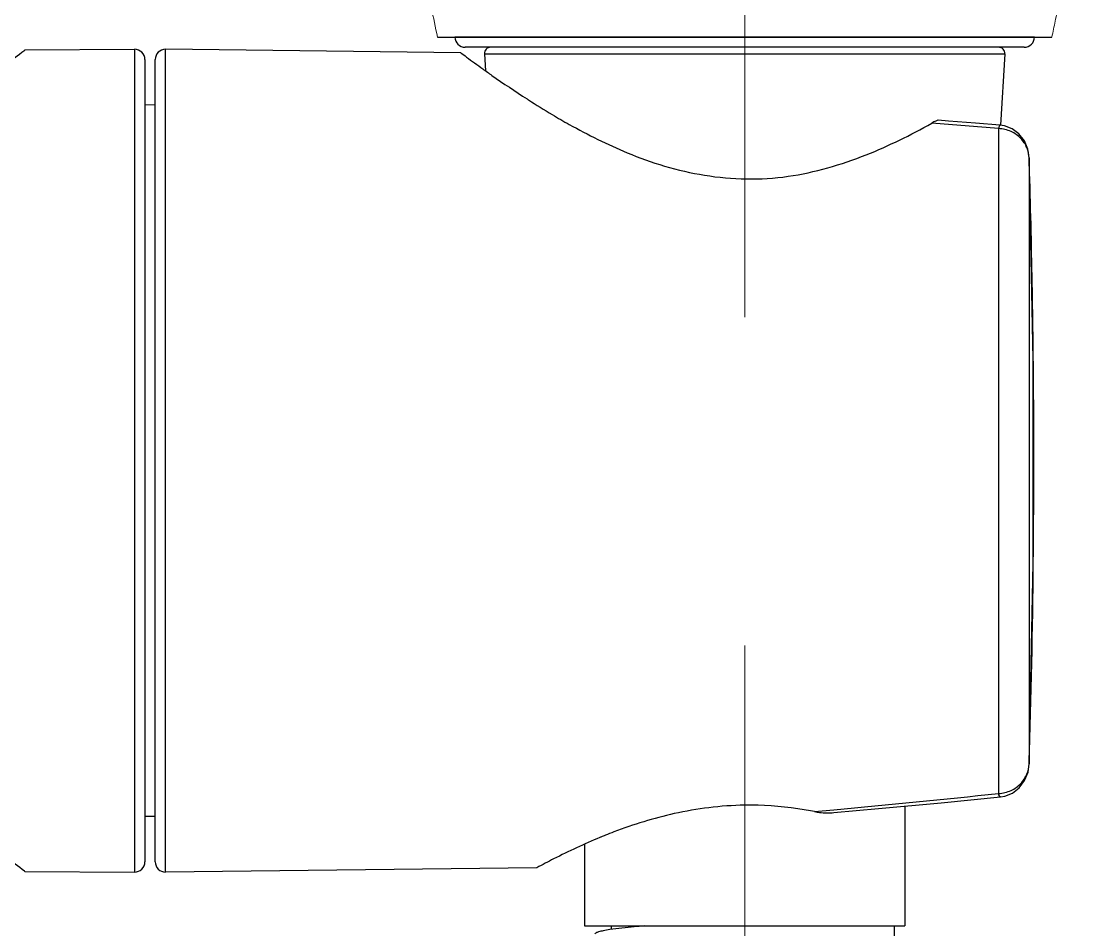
# Model space of a CAD drawing. Extents: x 8047 to 11207, y 0 to 2315.
# Drawn here: x 9208.3 to 9259.9, y 711.7 to 755.6 of the extents above; entities that cross this region are included whole.
import ezdxf

# ---------------------------------------------------------------- set-up
doc = ezdxf.new("R2010")
doc.units = 0
doc.header["$LTSCALE"] = 10
doc.header["$MEASUREMENT"] = 0
doc.linetypes.add('CENTER2', pattern=[28.575000000000003, 19.05, -3.175, 3.175, -3.175])
doc.layers.get('0').update_dxf_attribs({"linetype": 'CONTINUOUS'})
doc.layers.add('Cneter', color=1, linetype='CENTER2', lineweight=13)
doc.layers.add('DEF_LAYER_ASSEM_MEMBER', color=7, linetype='CONTINUOUS')

# ---------------------------------------------------------------- blocks, each defined once
blk = doc.blocks.new('TYJKT')
at = {"ltscale": 0.5}
blk.add_line((5017.572724102448, 1023.679522913403), (5047.272343867748, 1023.679675716863), dxfattribs=at)
at = {"color": 7, "linetype": 'Continuous', "lineweight": 15}
for points, knots in [([(5017.572724102448, 1023.679522913403), (5017.359558513666, 1024.623769541868), (5017.194070787426, 1025.554830015044), (5016.90718573585, 1027.394317254976), (5016.787961977253, 1028.303039966423), (5016.576673207932, 1030.104918881606), (5016.485678792566, 1030.9980296869), (5016.324416714863, 1032.774282023692), (5016.254366895248, 1033.657305324236), (5016.070121539614, 1036.295788715567), (5015.981221193568, 1038.041217780331), (5015.855643051761, 1041.516441834316), (5015.818975211212, 1043.246019955651), (5015.772392194922, 1048.419755402637), (5015.828333387433, 1051.849863460764), (5016.061753109808, 1058.686724559278), (5016.230829680168, 1062.092997753703), (5016.616284303531, 1068.885401546963), (5016.834284601049, 1072.270407919668), (5017.319410646112, 1079.022924207994), (5017.588566850774, 1082.390251553555), (5018.026224442303, 1087.435100153601), (5018.177089576206, 1089.116095871235), (5018.489141463168, 1092.477935131737), (5018.652017704627, 1094.158340574086), (5018.975886683318, 1097.519957823277), (5019.135524682919, 1099.203089761463), (5019.433513833252, 1102.559823794281), (5019.572118845256, 1104.23531592915), (5019.694117769718, 1105.914404374381)], [0, 0, 0, 0, 0.03125000000000026, 0.03125000000000026, 0.06250000000000051, 0.06250000000000051, 0.09375000000000078, 0.09375000000000078, 0.125000000000001, 0.125000000000001, 0.1875000000000015, 0.1875000000000015, 0.2500000000000019, 0.2500000000000019, 0.3750000000000019, 0.3750000000000019, 0.500000000000002, 0.500000000000002, 0.6250000000000016, 0.6250000000000016, 0.7500000000000011, 0.7500000000000011, 0.8125000000000009, 0.8125000000000009, 0.8750000000000007, 0.8750000000000007, 0.9375000000000003, 0.9375000000000003, 1, 1, 1, 1]), ([(5047.272344383337, 1023.67967804241), (5047.300760540596, 1023.807847898663), (5047.35823030029, 1024.067062780241), (5047.439221095404, 1024.460369632514), (5047.517837549397, 1024.862325770389), (5047.593743832692, 1025.272941553752), (5047.667222162708, 1025.692195439847), (5047.785003138862, 1026.400576975438), (5047.939730724116, 1027.431292385054), (5048.176924572175, 1029.251466365944), (5048.438534600757, 1031.726527083569), (5048.685745718329, 1034.848533649792), (5048.8801626205, 1038.310481550837), (5049.007292199492, 1042.049472354445), (5049.062564717516, 1046.170631769472), (5049.033619111043, 1050.678170083285), (5048.902182537244, 1055.600397748203), (5048.665023029142, 1061.0876179502), (5048.34486361865, 1066.975851349097), (5047.932705233456, 1073.449369302758), (5047.524006568972, 1079.024822860282), (5047.123039603593, 1083.954619214895), (5046.781704748572, 1087.867557387804), (5046.388558052853, 1092.117953332652), (5046.024839663967, 1095.882131127856), (5045.738312295714, 1098.933878806191), (5045.546113311523, 1101.054795858974), (5045.396156394484, 1102.785172391162), (5045.264648297866, 1104.388826890885), (5045.187771641994, 1105.420350521842), (5045.150951384024, 1105.914401228966)], [0, 0, 0, 0, 0.004457714257277123, 0.009015426146895959, 0.01367490120748589, 0.01843774102286938, 0.02330539184532548, 0.02827915259673732, 0.04314289256729112, 0.05935385497386671, 0.09225569983035675, 0.1307879112204152, 0.170819432005814, 0.2166675651946116, 0.2658055951578038, 0.3202437648081787, 0.3806468012689897, 0.4453343771513465, 0.5209480895883614, 0.5968166707495765, 0.6839360335112906, 0.7271650157381869, 0.7794212607681803, 0.8288429282498713, 0.8844504364470689, 0.9185730632173941, 0.9413734238524102, 0.9624613480227356, 0.982020772964168, 1, 1, 1, 1])]:
    blk.add_open_spline(points, degree=3, knots=knots, dxfattribs=at)

msp = doc.modelspace()

# ---------------------------------------------------------------- linework, layer by layer
at = {"layer": 'Cneter', "lineweight": 5, "ltscale": 0.5}
msp.add_line((9243.267688233862, 344.4308656690952), (9243.26768823386, 821.803184180372), dxfattribs=at)
at = {"layer": 'DEF_LAYER_ASSEM_MEMBER', "color": 9, "linetype": 'Continuous'}
for p, q in [((9257.28279670656, 754.8466985642223), (9229.252579761061, 754.8466985642223)), ((9230.687157186461, 754.0439710481222), (9255.84821928116, 754.0439710481222)), ((9255.542453876162, 750.4268015268223), (9255.542453876162, 718.2648247174222)), ((9257.023897544961, 749.0121398676223), (9257.02365006306, 749.0121626017223)), ((9257.02365528986, 749.0127186182223), (9257.02365772166, 719.6918534324222)), ((9257.02389743146, 719.6919397198222), (9257.02365770256, 719.6918490353222)), ((9246.651169784662, 717.3904537420223), (9247.57316538796, 717.4751025327222))]:
    msp.add_line(p, q, dxfattribs=at)
at = {"layer": 'DEF_LAYER_ASSEM_MEMBER', "color": 7, "linetype": 'Continuous'}
for p, q in [((9208.32098425566, 754.1179971610222), (9208.46259243036, 754.2269448661222)), ((9208.46259243036, 754.2269448661222), (9208.46768823386, 754.2308782026222)), ((9208.46768459166, 754.2308781810223), (9213.76768823386, 754.2622856100222)), ((9213.76768823386, 754.2622856100222), (9213.76768823386, 714.4622856100221)), ((9229.543828711361, 754.0935369046223), (9215.26768823386, 754.2622856100222)), ((9215.26768823386, 714.4622856100221), (9215.26768823386, 754.2622856100222)), ((9256.783039621761, 754.3622856100222), (9229.75233684586, 754.3622856100222)), ((9230.687157186461, 754.0439710481222), (9230.737399605361, 753.2225147599223)), ((9255.84821928116, 754.0439710481222), (9255.63726766206, 750.5949425635223)), ((9214.26768823386, 753.7622856100222), (9214.26768823386, 714.9622856100221)), ((9214.76768823386, 714.9622856100221), (9214.76768823386, 753.7622856100222)), ((9214.76768823386, 751.5668251267222), (9214.26768823386, 751.5727352922222)), ((9232.74361381316, 751.8593470013222), (9232.80145668456, 751.8221031132222)), ((9232.80145668456, 751.8221031132222), (9232.812137909561, 751.8152395978223)), ((9251.01768823386, 717.6519797844222), (9251.01768823386, 711.8622856100222)), ((9214.76768823386, 717.1577460933222), (9214.26768823386, 717.1518359278223)), ((9235.51768823386, 715.8084491209222), (9235.51768823386, 711.8622856100222)), ((9208.440290096361, 714.5148080067223), (9208.341569578959, 714.5907613237222)), ((9208.46719844376, 714.4936959199223), (9213.76768823386, 714.4622856100221)), ((9233.22099786116, 714.6744996718222), (9215.26768823386, 714.4622856100221)), ((9235.51768823386, 711.8622856100222), (9251.01768823386, 711.8622856100222)), ((9236.81768823386, 711.8622856100222), (9236.81768823386, 711.6831380084222)), ((9250.51768823386, 710.9622856100221), (9250.51768823386, 711.8622856100222))]:
    msp.add_line(p, q, dxfattribs=at)
for points in [[(9255.61002217126, 750.5966558236222), (9254.433809286162, 750.6895580732222), (9253.12828923416, 750.7910106184222), (9252.62871535096, 750.8293784497222)], [(9256.20037035046, 750.4154235666223), (9255.82964765676, 750.5611068888222), (9255.61004392116, 750.5966076388223)], [(9257.02389670766, 749.0121394101221), (9256.96112489096, 749.4233311713223), (9256.791457508662, 749.8269550907222), (9256.53103935326, 750.1658104608222), (9256.20036991376, 750.4154236829222)], [(9257.02389828486, 719.6919383696223), (9257.22331433516, 729.4105487335222), (9257.223730940259, 739.2581050672221), (9257.023897564559, 749.0121396211222)], [(9255.63129244716, 718.0986356593222), (9255.838770697359, 718.1359036461222), (9256.21174554526, 718.2884274747222), (9256.54302431806, 718.5460830998222), (9256.801788739162, 718.8931492947222), (9256.96735821046, 719.3030158156222), (9257.02389742406, 719.6919398512222)], [(9247.58593913836, 717.3385277480222), (9249.734442386962, 717.5315402458222), (9252.774841146762, 717.8168980553222), (9255.63121821256, 718.0985816259223)]]:
    msp.add_lwpolyline(points, dxfattribs=at)
for centre, radius, start, end in [((9229.75233674606, 754.8622856100222), 0.5, 181.7864333037004, 270.0000114385033), ((9256.78303972166, 754.8622856100222), 0.5, 269.9999885614967, 358.2135666962996), ((9213.76768823386, 753.7622856100222), 0.5, 0, 90), ((9215.26768823386, 753.7622856100222), 0.5, 90, 180), ((9230.98659762596, 754.0622856100222), 0.3, 89.99999999989578, 183.5000000587991), ((9255.548778841661, 754.0622856100222), 0.3, 356.4999999412004, 90), ((9254.496894674161, 785.5516691088222), 40.1045552537, 237.2683164161024, 239.2011498036953), ((9245.87987115216, 692.8990282680222), 25.1466243139, 110.8171967338259, 111.8152070596958), ((9246.51002302076, 691.3286143733222), 26.8387638177, 112.318594336372, 112.4322723752728), ((9246.322539873861, 691.7869181398222), 26.3435952615, 111.8101873183775, 112.319911602666), ((9213.76768823386, 714.9622856100221), 0.5, 270, 0), ((9215.26768823386, 714.9622856100221), 0.5, 180, 270)]:
    msp.add_arc(centre, radius, start, end, dxfattribs=at)
at = {"layer": 'DEF_LAYER_ASSEM_MEMBER', "color": 9, "linetype": 'Continuous'}
for centre, radius, start, end in [((9178.03549828666, -179.1493327353778), 932.8017568350999, 85.2337704405604, 85.43294212740969), ((8779.50533813316, 734.3518947766222), 477.743323319, 0.3869473481987483, 1.758549388899393), ((8779.520020350661, 734.3522413947222), 477.7286390955001, 359.4118021914013, 0.3869176701007466), ((8779.51375354916, 734.3524688854221), 477.7349079022, 358.2414446283999, 359.4117826250999), ((9192.03192633346, 1318.560872031622), 603.6463629724, 275.2792264511795, 276.0393509887951)]:
    msp.add_arc(centre, radius, start, end, dxfattribs=at)
at = {"layer": 'DEF_LAYER_ASSEM_MEMBER', "color": 7, "linetype": 'Continuous'}
for points, start_tangent, end_tangent in [([(9178.06768823386, 754.0497203484224), (9179.21311957156, 753.1875830278224), (9182.25779552586, 751.0591934405222), (9184.30912562336, 749.7992067250221), (9185.44976905486, 749.1749010534223), (9186.665611325061, 748.5800618730223), (9189.32270751366, 747.5864556585223), (9192.236247460762, 747.0562467078222), (9193.73966272916, 747.0325336093222), (9195.230998713061, 747.1857183437222), (9198.06385404596, 747.9382843130222), (9200.61871155126, 749.0558031592224), (9202.876714317259, 750.3224254635223), (9206.43505036656, 752.7095030873222), (9208.32098425566, 754.1179971610223)], (0.7946248075210783, -0.6071008279290099), (0.7931206661799864, 0.6090645358894364)), ([(9229.543935833859, 754.0934504869224), (9229.81971139366, 753.8863524432222), (9230.60659800156, 753.3136296093222)], (0.7866942347028323, -0.6173428391787867), (0.8137035062347726, -0.5812801423936977)), ([(9230.60659800156, 753.3136296093222), (9231.04720856026, 753.0019729407221), (9232.74361381316, 751.8593470013222)], (0.8137035062637212, -0.5812801423531742), (0.8403677681281672, -0.542016618095131)), ([(9233.96233461356, 751.1030523701222), (9234.787090075559, 750.6274832370224), (9237.583505491959, 749.2562355655223)], (0.8593969202907593, -0.5113090390309547), (0.9220045664061383, -0.3871790019180135)), ([(9245.366936639559, 748.1172014602222), (9249.145305232862, 749.1580237019222), (9252.310597940661, 750.6906143125221)], (0.9893205822918572, 0.1457559105275012), (0.8711270458472671, 0.4910577053599847)), ([(9252.62871249326, 750.8293762012223), (9252.579666159661, 750.8209409265223), (9252.50655139616, 750.7923831955223), (9252.415153162361, 750.7476598579223), (9252.31059466286, 750.6906124156222)], (-0.9970956625074181, 0.07615930546488188), (-0.8702843029944957, -0.4925497253693123)), ([(9237.583505491959, 749.2562355655223), (9239.388309519061, 748.6145562702224), (9241.32716876686, 748.1730644074222), (9243.345598282362, 747.9900410126222), (9245.366936639559, 748.1172014602222)], (0.9220045664077534, -0.3871790019141672), (0.9893205822915226, 0.1457559105297711)), ([(9208.341569578959, 714.5907613237222), (9206.49836496916, 715.9691309399224), (9202.95741404106, 718.3524382011224), (9200.702595071962, 719.6255151365223), (9198.149516794962, 720.7561400167223), (9195.31474199846, 721.5240475910222), (9193.82094166286, 721.6900482362222), (9192.31273593526, 721.6800895599223), (9189.38635524066, 721.1598125005222), (9186.715605220961, 720.1656293767223), (9184.345150639561, 718.9456555687221), (9182.28216064426, 717.6811407641222), (9179.220066014059, 715.5420976344222), (9178.06768823386, 714.6748556616222)], (-0.7929583203835052, 0.6092758834342373), (-0.7946416312223263, -0.6070788070162889)), ([(9243.268610369261, 717.6973447826223), (9241.53004462126, 717.5779107753223), (9239.864863734161, 717.2901512726222), (9236.94307458436, 716.4040571232223)], (-0.9998933853650519, -0.01460198285220519), (-0.9347320915111867, -0.3553532286319103)), ([(9246.651169784662, 717.3904537420223), (9245.83489290926, 717.5288278258223), (9243.268610369261, 717.6973447826223)], (-0.981708626224439, 0.1903895301651979), (-0.9998933853649258, -0.01460198286084056)), ([(9246.651169784662, 717.3904537420223), (9246.885979874362, 717.3531223948222), (9247.585940393059, 717.3384960202222)], (0.9817094353458868, -0.1903853580317037), (0.9961047476394415, 0.08817784149186686)), ([(9236.268590285461, 716.1365223623222), (9234.031156446661, 715.1006868585223), (9233.22099785586, 714.6744997480223)], (-0.9243315268407238, -0.3815903936006464), (-0.8794250606311043, -0.4760373543473021)), ([(9208.46768823386, 714.4943110747223), (9208.46597416576, 714.4951811989223), (9208.440290096361, 714.5148080067224)], (-0.9006192646520488, 0.4346089508254555), (-0.792179162654724, 0.6102885991526144)), ([(9236.75102232616, 711.6788904515222), (9236.433371570962, 711.6247466376223), (9236.20347051436, 711.5705935439223), (9236.06428060426, 711.5164383530223), (9236.01772260336, 711.4622856493222)], (-0.9888981810828126, -0.148594708691477), (-0.001015665931367976, -0.999999484211225)), ([(9238.416491337659, 711.8622856100224), (9237.922767433061, 711.8164781108222), (9236.75102232616, 711.6788904515222)], (-0.9960962591371468, -0.08827367972947645), (-0.9888981810827965, -0.1485947086915848))]:
    msp.add_spline(points, degree=3, dxfattribs=dict(at, start_tangent=start_tangent, end_tangent=end_tangent))
at = {"layer": 'DEF_LAYER_ASSEM_MEMBER', "color": 9, "linetype": 'Continuous'}
for points, start_tangent, end_tangent in [([(9257.023657574959, 749.0121568850223), (9256.91220859436, 749.5044105712221), (9256.620683258661, 749.9455789534223), (9256.151948969262, 750.2809029293222), (9255.54245298806, 750.4267901030222)], (-0.0395696480082452, 0.9992168147887143), (-0.9994113565027984, 0.03430656632827892)), ([(9255.61002162686, 750.5966095011223), (9255.593472452962, 750.5845759825222), (9255.576215467361, 750.5487904847222), (9255.55901682346, 750.4944667125224), (9255.542453876162, 750.4268015268223)], (-0.9966299640077418, 0.08202874399823167), (-0.2162958300045609, -0.9763278721426722)), ([(9255.54245290456, 718.2648341934223), (9256.148450895162, 718.4138201932224), (9256.61634751856, 718.7500772683222), (9256.91061625406, 719.1944088986222), (9257.023657597361, 719.6918535105223)], (0.9991241467865377, 0.04184422669942651), (0.0395247986878295, 0.9992185898434269)), ([(9255.631213587661, 718.0986273602222), (9255.60933608896, 718.1097643744223), (9255.58663283516, 718.1446157932222), (9255.54245357786, 718.2648257381222)], (-0.9947603426698054, -0.1022343418399681), (-0.2805795880284254, 0.9598307636150235))]:
    msp.add_spline(points, degree=3, dxfattribs=dict(at, start_tangent=start_tangent, end_tangent=end_tangent))

# ---------------------------------------------------------------- block references
msp.add_blockref('TYJKT', (4210.845154248763, -268.8329007509108))

doc.saveas('drawing.dxf')
